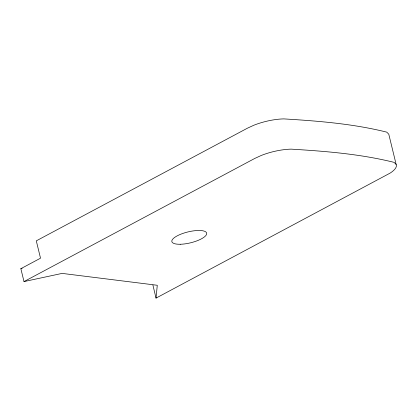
<?xml version="1.0" encoding="UTF-8"?>
<svg xmlns="http://www.w3.org/2000/svg" width="417" height="417" viewBox="0 0 417 417"><rect width="100%" height="100%" fill="white"/><g stroke="black" fill="none" stroke-linecap="round" stroke-linejoin="round"><path stroke-width="0.63" d="M156.036 298.103L157.282 285.275L62.117 273.401L24.004 281.579L20.85 268.689L40.517 258.196L36.295 240.844L247.38 128.212L253.833 125.241A30.775 9.612 -13.7 0 1 283.815 118.897C318.296 120.982 353.178 123.776 386.747 132.137L388.78 134.206L396.15 164.449A30.957 9.669 -13.7 0 1 390.145 173.091L156.036 298.103L152.898 285.082M24.004 281.579L254.751 158.45L261.209 155.484A30.775 9.612 -13.7 0 1 291.186 149.14C325.667 151.225 360.549 154.019 394.122 162.375L396.15 164.449M20.85 268.689L22.122 268.418M180.207 244.263A17.921 5.598 -13.7 0 0 206.717 233.682A17.921 5.598 -13.7 0 0 180.863 234.172A17.921 5.598 -13.7 0 0 180.207 244.263"/></g></svg>
